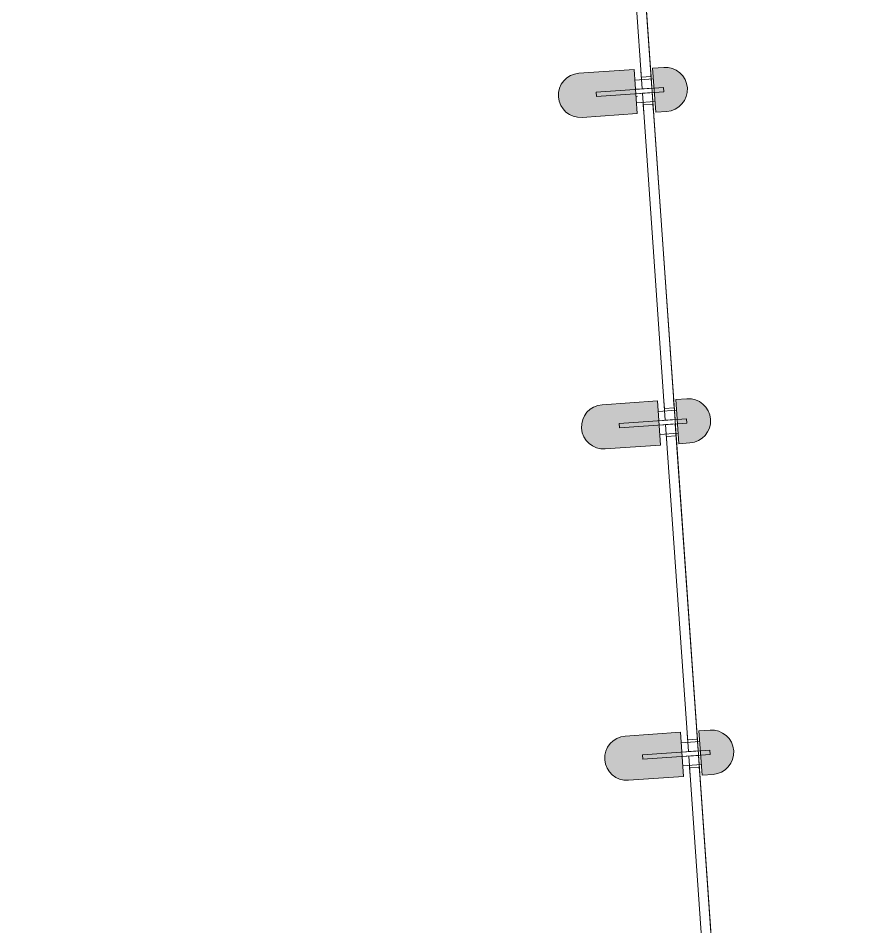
# Model space of a CAD drawing. Header units: millimetres. Extents: x 306 to 836129804, y -168137 to 818603917.
# Drawn here: x 833898423 to 833902186, y 818034470 to 818038572 of the extents above; entities that cross this region are included whole.
import ezdxf

# ---------------------------------------------------------------- set-up
doc = ezdxf.new("R2010")
doc.units = ezdxf.units.MM
doc.header["$LTSCALE"] = 3
for name, color, linetype, lineweight in [('A-214-M_CURT_WALL', 251, 'Continuous', 13), ('A-215-M_CURT_PANEL', 251, 'Continuous', 13), ('A-810-M_ROOMS', 251, 'Continuous', 13), ('Z-060-M_DETAIL', 253, 'Continuous', 5), ('Z-060-M_LINE_MEDIUM', 253, 'Continuous', 9)]:
    doc.layers.add(name, color=color, linetype=linetype, lineweight=lineweight)
doc.layers.add('UAJ-00XREF', color=7, linetype='Continuous')

# ---------------------------------------------------------------- blocks, each defined once
blk = doc.blocks.new('System Panel - ARC_Glazed-27605841-0300')
at = {"layer": 'A-215-M_CURT_PANEL', "lineweight": 9}
for p, q in [((-740.000000000005, 4.478376555038092e-13), (740.000000000005, 4.478376555038092e-13)), ((-740.000000000005, -43.99999999999955), (-740.000000000005, 4.483746707251158e-13)), ((740.000000000005, -43.99999999999955), (740.000000000005, 4.483746707251158e-13)), ((740.000000000005, -43.99999999999955), (-740.000000000005, -43.99999999999955))]:
    blk.add_line(p, q, dxfattribs=at)
blk = doc.blocks.new('System Panel - ARC_Glazed-33787194-0300')
at = {"layer": 'A-215-M_CURT_PANEL', "lineweight": 9}
for p, q in [((-597.6393218776519, 1.831074038917133e-12), (597.6393218776693, 1.831074038917133e-12)), ((-597.6393218776519, -43.99999999999817), (-597.6393218776519, 1.827338280691038e-12)), ((597.6393218776693, -43.99999999999817), (597.6393218776693, 1.827338280691038e-12)), ((597.6393218776693, -43.99999999999817), (-597.6393218776519, -43.99999999999817))]:
    blk.add_line(p, q, dxfattribs=at)
blk = doc.blocks.new('Circular Mullion - ARC_CW_CERAMIC MULLION-30650210-0300')
at = {"layer": 'Z-060-M_LINE_MEDIUM', "lineweight": 18}
h = blk.add_hatch(color=256, dxfattribs=at)
h.paths.add_polyline_path([(6.930349627509713e-11, 160.0001288222728), (27.62534705140006, 155.8705539054722), (50.00000000007526, 146.6026692006838), (76.053818580374, 123.7474907206025), (86.60254037847494, 110.0001288223014), (96.5925826289706, 85.88203333250486), (100.0000000000812, 46.22018912939889), (100.0000000000812, 10.0001288222029), (-99.99999999994262, 10.0001288222029), (-99.99999999994262, 60.00012882226083), (-93.26508591872884, 93.91532101883732), (-86.60254037842297, 110.0001288221975), (-70.71067811858798, 130.7108069409181), (-49.99999999993666, 146.6026692007185), (-17.30802505658817, 157.7214840952532), (-9.999999999963075, 158.6836038463923)], flags=0)
h.paths.add_polyline_path([(-17.42937404491909, -73.49987121654476), (100.0000000000812, -73.49987121654476), (100.0000000000812, -323.4998116814927), (93.20229713902005, -357.566589401928), (86.6025403785096, -373.4998116814987), (70.71067811872659, -394.2104898001673), (44.63327725535096, -412.3253214062901), (20.66588698905725, -420.7790960445724), (6.930349627509713e-11, -423.4998116814873), (-25.88190451003611, -420.092394310446), (-50.00000000000596, -410.102352059933), (-75.64606173225421, -387.7785726501263), (-86.60254037837099, -373.4998116814987), (-96.592582628832, -349.381716191754), (-99.9999999999253, -323.4998116814927), (-99.99999999994262, -73.49987121654476), (-45.51229512630749, -73.49987121654476)], flags=0)
at = {"layer": 'Z-060-M_DETAIL', "lineweight": 18}
for p, q in [((-99.9999999999991, 60.00012882228518), (-99.999999999999, 10.00012882222638)), ((100.0000000000011, 10.00012882222702), (100.000000000001, 60.00012882228619)), ((-99.999999999999, 10.00012882222638), (100.0000000000011, 10.00012882222702)), ((100.0000000000007, -73.49987121653935), (-99.99999999999937, -73.49987121653999)), ((-99.99999999999937, -73.49987121653999), (-99.99999999999898, -323.4998116814805)), ((100.0000000000011, -323.4998116814814), (100.0000000000007, -73.49987121653935))]:
    blk.add_line(p, q, dxfattribs=at)
for centre, start, end in [((9.644285370313811e-13, 60.00012882228535), 4.389165460419653e-13, 180), ((1.049027531507818e-12, -323.499811681481), 180, 359.9999999999993)]:
    blk.add_arc(centre, 100.0000000000001, start, end, dxfattribs=at)
at = {"layer": 'Z-060-M_LINE_MEDIUM'}
for p, q in [((-9.99999999999969, 52.50012878340168), (-9.99999999999969, -252.4999025251603)), ((10.00000000000098, 52.5001287834017), (-9.99999999999969, 52.50012878340168)), ((10.00000000000098, -252.4999025251603), (10.00000000000098, 52.50012878340168)), ((-62.9999999999993, 0.0001288222264391472), (-99.99999999999898, 0.0001288222263751799)), ((-62.99999999999923, -43.99999997875487), (-62.9999999999993, 0.0001288222264380412)), ((-51.70955868577837, 10.00012882222653), (-51.70955868577823, -73.49987121653984)), ((51.70955868577257, 10.00012882222687), (51.70955868577271, -73.4998712165395)), ((62.9999999999993, 0.0001288222264391472), (100.0000000000011, 0.0001288222263751799)), ((62.99999999999923, -43.99999997875487), (62.9999999999993, 0.0001288222264380412)), ((-62.99999999999923, -43.99999997875487), (-99.9999999999989, -43.99999997875493)), ((62.99999999999923, -43.99999997875487), (100.0000000000012, -43.99999997875493)), ((-9.99999999999969, -252.4999025251603), (10.00000000000098, -252.4999025251603))]:
    blk.add_line(p, q, dxfattribs=at)
blk = doc.blocks.new('Circular Mullion - CERAMIC_MULLIONS-19903521-0300')
at = {"layer": 'Z-060-M_DETAIL'}
h = blk.add_hatch(dxfattribs=at)
h.set_pattern_fill('FP_37', color=256, style=0, pattern_type=2)
h.set_pattern_definition([(220, (111841.473, 105375.378), (-1413.18778151399, 378.6626304622204), [152.4, -1676.4]), (275, (111841.473, 105375.378), (1456.274698972632, 543.0722569291949), [121.92, -1341.12]), (169.549, (111852.099, 105253.922), (-889.3416091385084, 1597.992801986582), [129.52, -1424.721]), (223.816, (111435.073, 105375.378), (-2152.883750045124, 425.6574655514011), [228.6, -2514.6]), (173.364, (111463.101, 105194.659), (-1490.540877103034, 2302.918557885823), [194.28, -2137.081]), (278.816, (111435.073, 105375.378), (2461.697406629908, -1210.451568225919), [182.88, -2011.68]), (249, (111536.673, 105172.178), (-1419.581169676606, -353.9412327330601), [152.4, -1676.4]), (304, (111536.673, 105172.178), (1010.399896081791, 1180.997682094214), [121.92, -1341.12]), (198.549, (111604.85, 105071.102), (-1552.557981219097, 966.4746286886602), [129.52, -1424.721]), (232.5, (111841.473, 105375.378), (151.2081813368843, -659.786354912552), [67.056, -1257.808, 67.056, -2640.584]), (232.5, (111841.473, 105375.378), (151.2081813368843, -659.786354912552), [-1391.92, -1294.384, 67.056, -1279.144]), (262.4999999999999, (111841.473, 105375.378), (635.7819773261056, -723.7721718464364), [67.056, -709.168, 67.056, -1740.408]), (262.4999999999999, (111841.473, 105375.378), (635.7819773261056, -723.7721718464364), [-843.28, -1227.328, 67.056, -446.024]), (302.5, (111841.473, 105828.514), (963.7278726196303, -499.9628506809697), [67.056, -440.944, 67.056, -3621.024]), (302.5, (111841.473, 105828.514), (963.7278726196303, -499.9628506809697), [-575.056, -1517.904, 67.056, -2036.064]), (312.5, (111841.473, 106031.714), (1198.25389816382, 99.35691249334411), [67.056, -593.344, 67.056, -2479.04]), (312.5, (111841.473, 106031.714), (1198.25389816382, 99.35691249334411), [-727.456, -985.52, 67.056, -1426.464])])
h.paths.add_polyline_path([(9.999999999824468, -10.0001288223415), (-10.00000000011035, -10.0001288223415), (-10.00000000011035, 73.49987121640616), (9.999999999824468, 73.49987121640616), (9.999999999824468, -9.716350177768619e-08)], flags=0)
at = {"layer": 'A-214-M_CURT_WALL', "lineweight": 9}
for p, q in [((-9.999999999999318, 73.49987121653969), (-9.999999999999453, -10.00012882221258)), ((9.999999999999453, -10.00012882221256), (9.999999999999318, 73.49987121653969))]:
    blk.add_line(p, q, dxfattribs=at)
blk = doc.blocks.new('Circular Mullion - CERAMIC_MULLIONS-V72-0300')
at = {"layer": 'Z-060-M_DETAIL'}
h = blk.add_hatch(dxfattribs=at)
h.set_pattern_fill('FP_38', color=256, style=0, pattern_type=2)
h.set_pattern_definition([(220, (110341.473, 105375.378), (-1413.18778151399, 378.6626304622204), [152.4, -1676.4]), (275, (110341.473, 105375.378), (1456.274698972632, 543.0722569291949), [121.92, -1341.12]), (169.549, (110352.099, 105253.922), (-889.3416091385084, 1597.992801986582), [129.52, -1424.721]), (223.816, (109935.073, 105375.378), (-2152.883750045124, 425.6574655514011), [228.6, -2514.6]), (173.364, (109963.101, 105194.659), (-1490.540877103034, 2302.918557885823), [194.28, -2137.081]), (278.816, (109935.073, 105375.378), (2461.697406629908, -1210.451568225919), [182.88, -2011.68]), (249, (110036.673, 105172.178), (-1419.581169676606, -353.9412327330601), [152.4, -1676.4]), (304, (110036.673, 105172.178), (1010.399896081791, 1180.997682094214), [121.92, -1341.12]), (198.549, (110104.85, 105071.102), (-1552.557981219097, 966.4746286886602), [129.52, -1424.721]), (232.5, (110341.473, 105375.378), (151.2081813368843, -659.786354912552), [67.056, -1257.808, 67.056, -2640.584]), (232.5, (110341.473, 105375.378), (151.2081813368843, -659.786354912552), [-1391.92, -1294.384, 67.056, -1279.144]), (262.4999999999999, (110341.473, 105375.378), (635.7819773261056, -723.7721718464364), [67.056, -709.168, 67.056, -1740.408]), (262.4999999999999, (110341.473, 105375.378), (635.7819773261056, -723.7721718464364), [-843.28, -1227.328, 67.056, -446.024]), (302.5, (110341.473, 105828.514), (963.7278726196303, -499.9628506809697), [67.056, -440.944, 67.056, -3621.024]), (302.5, (110341.473, 105828.514), (963.7278726196303, -499.9628506809697), [-575.056, -1517.904, 67.056, -2036.064]), (312.5, (110341.473, 106031.714), (1198.25389816382, 99.35691249334411), [67.056, -593.344, 67.056, -2479.04]), (312.5, (110341.473, 106031.714), (1198.25389816382, 99.35691249334411), [-727.456, -985.52, 67.056, -1426.464])])
h.paths.add_polyline_path([(9.999999999841794, 43.99999999985139), (9.999999999841794, -10.0001288223415), (-10.00000000010168, -10.0001288223415), (-10.00000000010168, 73.49987121640616), (9.999999999841794, 73.49987121640616)], flags=0)
at = {"layer": 'A-214-M_CURT_WALL', "lineweight": 9}
for p, q in [((-9.999999999999318, 73.49987121653969), (-9.999999999999453, -10.00012882221258)), ((9.999999999999453, -10.00012882221256), (9.999999999999318, 73.49987121653969))]:
    blk.add_line(p, q, dxfattribs=at)
blk = doc.blocks.new('Circular Mullion - CERAMIC_MULLIONS-V73-0300')
at = {"layer": 'Z-060-M_DETAIL'}
h = blk.add_hatch(dxfattribs=at)
h.set_pattern_fill('FP_39', color=256, style=0, pattern_type=2)
h.set_pattern_definition([(220, (108841.473, 105375.378), (-1413.18778151399, 378.6626304622204), [152.4, -1676.4]), (275, (108841.473, 105375.378), (1456.274698972632, 543.0722569291949), [121.92, -1341.12]), (169.549, (108852.099, 105253.922), (-889.3416091385084, 1597.992801986582), [129.52, -1424.721]), (223.816, (108435.073, 105375.378), (-2152.883750045124, 425.6574655514011), [228.6, -2514.6]), (173.364, (108463.101, 105194.659), (-1490.540877103034, 2302.918557885823), [194.28, -2137.081]), (278.816, (108435.073, 105375.378), (2461.697406629908, -1210.451568225919), [182.88, -2011.68]), (249, (108536.673, 105172.178), (-1419.581169676606, -353.9412327330601), [152.4, -1676.4]), (304, (108536.673, 105172.178), (1010.399896081791, 1180.997682094214), [121.92, -1341.12]), (198.549, (108604.85, 105071.102), (-1552.557981219097, 966.4746286886602), [129.52, -1424.721]), (232.5, (108841.473, 105375.378), (151.2081813368843, -659.786354912552), [67.056, -1257.808, 67.056, -2640.584]), (232.5, (108841.473, 105375.378), (151.2081813368843, -659.786354912552), [-1391.92, -1294.384, 67.056, -1279.144]), (262.4999999999999, (108841.473, 105375.378), (635.7819773261056, -723.7721718464364), [67.056, -709.168, 67.056, -1740.408]), (262.4999999999999, (108841.473, 105375.378), (635.7819773261056, -723.7721718464364), [-843.28, -1227.328, 67.056, -446.024]), (302.5, (108841.473, 105828.514), (963.7278726196303, -499.9628506809697), [67.056, -440.944, 67.056, -3621.024]), (302.5, (108841.473, 105828.514), (963.7278726196303, -499.9628506809697), [-575.056, -1517.904, 67.056, -2036.064]), (312.5, (108841.473, 106031.714), (1198.25389816382, 99.35691249334411), [67.056, -593.344, 67.056, -2479.04]), (312.5, (108841.473, 106031.714), (1198.25389816382, 99.35691249334411), [-727.456, -985.52, 67.056, -1426.464])])
h.paths.add_polyline_path([(9.999999999841794, 43.99999999985139), (9.999999999841794, -10.0001288223415), (-10.00000000010168, -10.0001288223415), (-10.00000000010168, 73.49987121640616), (9.999999999841794, 73.49987121640616)], flags=0)
at = {"layer": 'A-214-M_CURT_WALL', "lineweight": 9}
for p, q in [((-9.999999999999318, 73.49987121653969), (-9.999999999999453, -10.00012882221258)), ((9.999999999999453, -10.00012882221256), (9.999999999999318, 73.49987121653969))]:
    blk.add_line(p, q, dxfattribs=at)
blk = doc.blocks.new('3A35X-MAGP-P-MP-00')
at = {"layer": 'A-810-M_ROOMS', "flags": 128}
blk.add_lwpolyline([(834471971.2728903, 818017715.4280894), (834479702.3428963, 818018255.8891723), (834479220.2090378, 818025152.6126009), (834481938.5637442, 818025342.6464419), (834480970.5683872, 818039189.4156286), (834480955.7303735, 818039401.6672152), (834478915.8452415, 818039259.0636007), (834478764.9058251, 818039390.2782818), (834478463.971489, 818043695.01824), (834478251.8701016, 818043680.1907264), (834458469.0328244, 818042297.2186861)], dxfattribs=at)
at = {"layer": 'A-214-M_CURT_WALL', "lineweight": 18, "rotation": 273.9989085257712}
for p in [(834481036.4886442, 818038246.4538893), (834481141.0948497, 818036750.1058208), (834481245.7010553, 818035253.7577524)]:
    blk.add_blockref('Circular Mullion - ARC_CW_CERAMIC MULLION-30650210-0300', p, dxfattribs=at)
at = {"layer": 'A-215-M_CURT_PANEL', "lineweight": 9, "rotation": 273.9989085257712}
blk.add_blockref('System Panel - ARC_Glazed-33787194-0300', (834480994.1134151, 818038852.6138395), dxfattribs=at)
at = {"layer": 'A-215-M_CURT_PANEL', "rotation": 273.9989085257712}
for p in [(834481088.791747, 818037498.279855), (834481193.3979526, 818036001.9317867), (834481298.004158, 818034505.5837182)]:
    blk.add_blockref('System Panel - ARC_Glazed-27605841-0300', p, dxfattribs=at)
at = {"layer": 'Z-060-M_DETAIL', "lineweight": 9, "extrusion": (0, 0, -1), "rotation": 266.0010914742286}
for name, p in [('Circular Mullion - CERAMIC_MULLIONS-19903521-0300', (-834481036.4886442, 818038246.4538893)), ('Circular Mullion - CERAMIC_MULLIONS-V72-0300', (-834481141.0948497, 818036750.1058208)), ('Circular Mullion - CERAMIC_MULLIONS-V73-0300', (-834481245.7010553, 818035253.7577524))]:
    blk.add_blockref(name, p, dxfattribs=at)

msp = doc.modelspace()

# ---------------------------------------------------------------- block references
at = {"layer": 'UAJ-00XREF', "ltscale": 0.5}
msp.add_blockref('3A35X-MAGP-P-MP-00', (-579752.5553781986, 0), dxfattribs=at)

doc.saveas('drawing.dxf')
